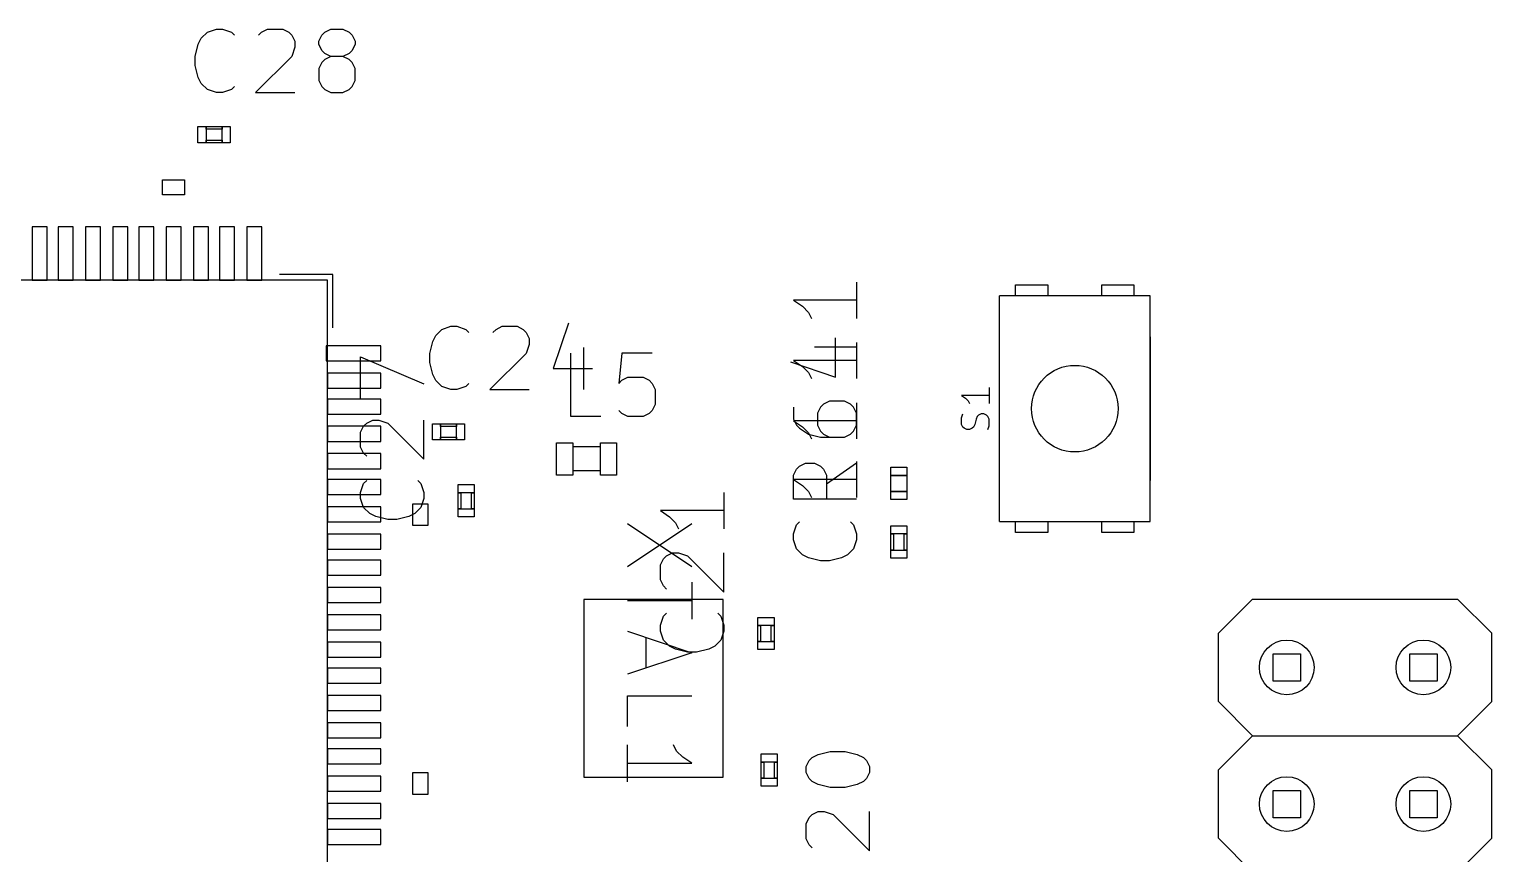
# Model space of a CAD drawing. Header units: millimetres. Extents: x -1 to 260, y -56 to 300.
# Drawn here: x 78.98 to 106.16, y 101.68 to 117 of the extents above; entities that cross this region are included whole.
import ezdxf

# ---------------------------------------------------------------- set-up
doc = ezdxf.new("R2010")
doc.units = ezdxf.units.MM
for name, color, linetype, true_color in [('Edge.Cuts', 254, 'CONTINUOUS', 0xd0d2cd), ('F.Fab', 9, 'CONTINUOUS', 0xafafaf), ('F.Silkscreen', 41, 'CONTINUOUS', 0xf2eda1)]:
    doc.layers.add(name, color=color, linetype=linetype, true_color=true_color)

msp = doc.modelspace()

# ---------------------------------------------------------------- linework, layer by layer
at = {"layer": 'Edge.Cuts'}
for centre in [(102.35, 105.14), (104.89, 105.14), (102.35, 102.6), (104.89, 102.6)]:
    msp.add_circle(centre, 0.508, dxfattribs=at)
at = {"layer": 'F.Fab', "linetype": 'CONTINUOUS'}
for p, q in [((82.1135, 114.892812), (82.1135, 115.192812)), ((82.1135, 115.192812), (82.2635, 115.192812)), ((82.2635, 115.192812), (82.2635, 114.892812)), ((82.2635, 115.142812), (82.2635, 115.192812)), ((82.2635, 115.192812), (82.5635, 115.192812)), ((82.5635, 115.142812), (82.2635, 115.142812)), ((82.5635, 115.192812), (82.5635, 115.142812)), ((82.5635, 114.892812), (82.5635, 115.192812)), ((82.5635, 115.192812), (82.7135, 115.192812)), ((82.7135, 115.192812), (82.7135, 114.892812)), ((82.2635, 114.892812), (82.1135, 114.892812)), ((82.2635, 114.892812), (82.2635, 114.942812)), ((82.2635, 114.942812), (82.5635, 114.942812)), ((82.5635, 114.892812), (82.2635, 114.892812)), ((82.5635, 114.942812), (82.5635, 114.892812)), ((82.7135, 114.892812), (82.5635, 114.892812)), ((79.0328, 113.3298), (79.0328, 112.3392)), ((79.3122, 113.3298), (79.0328, 113.3298)), ((79.3122, 112.3392), (79.3122, 113.3298)), ((79.5154, 113.3298), (79.5154, 112.3392)), ((79.7948, 113.3298), (79.5154, 113.3298)), ((79.7948, 112.3392), (79.7948, 113.3298)), ((80.0234, 113.3298), (80.0234, 112.3392)), ((80.3028, 113.3298), (80.0234, 113.3298)), ((80.3028, 112.3392), (80.3028, 113.3298)), ((80.5314, 113.3298), (80.5314, 112.3392)), ((80.8108, 113.3298), (80.5314, 113.3298)), ((80.8108, 112.3392), (80.8108, 113.3298)), ((81.014, 113.3298), (81.014, 112.3392)), ((81.2934, 113.3298), (81.014, 113.3298)), ((81.2934, 112.3392), (81.2934, 113.3298)), ((81.522, 113.3298), (81.522, 112.3392)), ((81.8014, 113.3298), (81.522, 113.3298)), ((81.8014, 112.3392), (81.8014, 113.3298)), ((82.03, 113.3298), (82.03, 112.3392)), ((82.3094, 113.3298), (82.03, 113.3298)), ((82.3094, 112.3392), (82.3094, 113.3298)), ((82.5126, 113.3298), (82.5126, 112.3392)), ((82.792, 113.3298), (82.5126, 113.3298)), ((82.792, 112.3392), (82.792, 113.3298)), ((83.0206, 113.3298), (83.0206, 112.3392)), ((83.3, 113.3298), (83.0206, 113.3298)), ((83.3, 112.3392), (83.3, 113.3298)), ((84.5192, 112.3392), (64.3008, 112.3392)), ((79.0328, 112.3392), (79.3122, 112.3392)), ((79.5154, 112.3392), (79.7948, 112.3392)), ((80.0234, 112.3392), (80.3028, 112.3392)), ((80.5314, 112.3392), (80.8108, 112.3392)), ((81.014, 112.3392), (81.2934, 112.3392)), ((81.522, 112.3392), (81.8014, 112.3392)), ((82.03, 112.3392), (82.3094, 112.3392)), ((82.5126, 112.3392), (82.792, 112.3392)), ((83.0206, 112.3392), (83.3, 112.3392)), ((84.5192, 92.1208), (84.5192, 112.3392)), ((97.01, 107.85), (97.01, 112.05)), ((99.81, 112.05), (97.01, 112.05)), ((97.31, 112.05), (97.31, 112.25)), ((97.31, 112.25), (97.91, 112.25)), ((97.91, 112.05), (97.31, 112.05)), ((97.91, 112.25), (97.91, 112.05)), ((98.91, 112.05), (98.91, 112.25)), ((98.91, 112.25), (99.51, 112.25)), ((99.51, 112.05), (98.91, 112.05)), ((99.51, 112.25), (99.51, 112.05)), ((99.81, 107.85), (99.81, 112.05)), ((84.4938, 111.12), (84.4938, 110.8406)), ((85.5098, 111.12), (84.4938, 111.12)), ((85.5098, 110.8406), (85.5098, 111.12)), ((84.4938, 110.8406), (85.5098, 110.8406)), ((84.5192, 110.612), (84.5192, 110.3326)), ((85.5098, 110.612), (84.5192, 110.612)), ((85.5098, 110.3326), (85.5098, 110.612)), ((84.5192, 110.3326), (85.5098, 110.3326)), ((84.5192, 110.1294), (84.5192, 109.85)), ((85.5098, 110.1294), (84.5192, 110.1294)), ((85.5098, 109.85), (85.5098, 110.1294)), ((84.5192, 109.85), (85.5098, 109.85)), ((84.5192, 109.6214), (84.5192, 109.342)), ((85.5098, 109.6214), (84.5192, 109.6214)), ((85.5098, 109.342), (85.5098, 109.6214)), ((86.47, 109.37), (86.47, 109.67)), ((86.47, 109.67), (86.62, 109.67)), ((86.62, 109.67), (86.62, 109.37)), ((86.62, 109.62), (86.62, 109.67)), ((86.62, 109.67), (86.92, 109.67)), ((86.92, 109.62), (86.62, 109.62)), ((86.92, 109.67), (86.92, 109.62)), ((86.92, 109.37), (86.92, 109.67)), ((86.92, 109.67), (87.07, 109.67)), ((87.07, 109.67), (87.07, 109.37)), ((84.5192, 109.342), (85.5098, 109.342)), ((86.62, 109.37), (86.47, 109.37)), ((86.62, 109.37), (86.62, 109.42)), ((86.62, 109.42), (86.92, 109.42)), ((86.92, 109.37), (86.62, 109.37)), ((86.92, 109.42), (86.92, 109.37)), ((87.07, 109.37), (86.92, 109.37)), ((88.7804, 108.715543), (88.7804, 109.315443)), ((88.7804, 109.315443), (89.0804, 109.315443)), ((89.0804, 109.315443), (89.0804, 108.715543)), ((89.5932, 108.715543), (89.5932, 109.315443)), ((89.5932, 109.315443), (89.8932, 109.315443)), ((89.8932, 109.315443), (89.8932, 108.715543)), ((84.5192, 109.1134), (84.5192, 108.834)), ((85.5098, 109.1134), (84.5192, 109.1134)), ((85.5098, 108.834), (85.5098, 109.1134)), ((89.0894, 109.244343), (89.5794, 109.244343)), ((84.5192, 108.834), (85.5098, 108.834)), ((89.5794, 108.796343), (89.0894, 108.796343)), ((94.99, 108.71), (94.99, 108.86)), ((94.99, 108.86), (95.29, 108.86)), ((95.29, 108.86), (95.29, 108.71)), ((84.5192, 108.6308), (84.5192, 108.3514)), ((85.5098, 108.6308), (84.5192, 108.6308)), ((85.5098, 108.3514), (85.5098, 108.6308)), ((86.947712, 108.38744), (86.947712, 108.53744)), ((86.947712, 108.53744), (87.247712, 108.53744)), ((87.247712, 108.53744), (87.247712, 108.38744)), ((89.0804, 108.715543), (88.7804, 108.715543)), ((89.8932, 108.715543), (89.5932, 108.715543)), ((95.29, 108.71), (94.99, 108.71)), ((84.5192, 108.3514), (85.5098, 108.3514)), ((86.947712, 108.08744), (86.947712, 108.38744)), ((86.947712, 108.38744), (86.997712, 108.38744)), ((87.247712, 108.38744), (86.947712, 108.38744)), ((86.997712, 108.38744), (86.997712, 108.08744)), ((87.197712, 108.08744), (87.197712, 108.38744)), ((87.197712, 108.38744), (87.247712, 108.38744)), ((87.247712, 108.38744), (87.247712, 108.08744)), ((94.99, 108.26), (94.99, 108.41)), ((94.99, 108.41), (95.29, 108.41)), ((95.29, 108.26), (94.99, 108.26)), ((95.29, 108.41), (95.29, 108.26)), ((84.5192, 108.1228), (84.5192, 107.8434)), ((85.5098, 108.1228), (84.5192, 108.1228)), ((85.5098, 107.8434), (85.5098, 108.1228)), ((86.997712, 108.08744), (86.947712, 108.08744)), ((86.947712, 107.93744), (86.947712, 108.08744)), ((86.947712, 108.08744), (87.247712, 108.08744)), ((87.247712, 107.93744), (86.947712, 107.93744)), ((87.247712, 108.08744), (87.197712, 108.08744)), ((87.247712, 108.08744), (87.247712, 107.93744)), ((84.5192, 107.8434), (85.5098, 107.8434)), ((91.293754, 107.808281), (90.095382, 107.009366)), ((91.293754, 107.009366), (90.095382, 107.808281)), ((94.99, 107.62), (94.99, 107.77)), ((94.99, 107.77), (95.29, 107.77)), ((95.29, 107.77), (95.29, 107.62)), ((97.01, 107.85), (99.81, 107.85)), ((97.31, 107.65), (97.31, 107.85)), ((97.31, 107.85), (97.91, 107.85)), ((97.91, 107.65), (97.31, 107.65)), ((97.91, 107.85), (97.91, 107.65)), ((98.91, 107.65), (98.91, 107.85)), ((98.91, 107.85), (99.51, 107.85)), ((99.51, 107.65), (98.91, 107.65)), ((99.51, 107.85), (99.51, 107.65)), ((84.5192, 107.6148), (84.5192, 107.3354)), ((85.5098, 107.6148), (84.5192, 107.6148)), ((85.5098, 107.3354), (85.5098, 107.6148)), ((94.99, 107.32), (94.99, 107.62)), ((94.99, 107.62), (95.04, 107.62)), ((95.29, 107.62), (94.99, 107.62)), ((95.04, 107.62), (95.04, 107.32)), ((95.24, 107.32), (95.24, 107.62)), ((95.24, 107.62), (95.29, 107.62)), ((95.29, 107.62), (95.29, 107.32)), ((84.5192, 107.3354), (85.5098, 107.3354)), ((84.5192, 107.1322), (84.5192, 106.8528)), ((85.5098, 107.1322), (84.5192, 107.1322)), ((85.5098, 106.8528), (85.5098, 107.1322)), ((95.04, 107.32), (94.99, 107.32)), ((94.99, 107.17), (94.99, 107.32)), ((94.99, 107.32), (95.29, 107.32)), ((95.29, 107.17), (94.99, 107.17)), ((95.29, 107.32), (95.24, 107.32)), ((95.29, 107.32), (95.29, 107.17)), ((84.5192, 106.8528), (85.5098, 106.8528)), ((84.5192, 106.6242), (84.5192, 106.3448)), ((85.5098, 106.6242), (84.5192, 106.6242)), ((85.5098, 106.3448), (85.5098, 106.6242)), ((91.293754, 106.724039), (91.293754, 106.039255)), ((84.5192, 106.3448), (85.5098, 106.3448)), ((89.2846, 106.401), (89.2846, 103.099)), ((91.8754, 106.401), (89.2846, 106.401)), ((90.095382, 106.381647), (91.293754, 106.381647)), ((91.8754, 103.099), (91.8754, 106.401)), ((84.5192, 106.1162), (84.5192, 105.8368)), ((85.5098, 106.1162), (84.5192, 106.1162)), ((85.5098, 105.8368), (85.5098, 106.1162)), ((92.52, 105.92), (92.52, 106.07)), ((92.52, 106.07), (92.82, 106.07)), ((92.82, 106.07), (92.82, 105.92)), ((84.5192, 105.8368), (85.5098, 105.8368)), ((90.095382, 105.810994), (91.293754, 105.411537)), ((92.52, 105.62), (92.52, 105.92)), ((92.52, 105.92), (92.57, 105.92)), ((92.82, 105.92), (92.52, 105.92)), ((92.57, 105.92), (92.57, 105.62)), ((92.77, 105.62), (92.77, 105.92)), ((92.77, 105.92), (92.82, 105.92)), ((92.82, 105.92), (92.82, 105.62)), ((84.5192, 105.6082), (84.5192, 105.3288)), ((85.5098, 105.6082), (84.5192, 105.6082)), ((85.5098, 105.3288), (85.5098, 105.6082)), ((90.437774, 105.696863), (90.437774, 105.12621)), ((92.57, 105.62), (92.52, 105.62)), ((92.52, 105.47), (92.52, 105.62)), ((92.52, 105.62), (92.82, 105.62)), ((92.82, 105.47), (92.52, 105.47)), ((92.82, 105.62), (92.77, 105.62)), ((92.82, 105.62), (92.82, 105.47)), ((84.5192, 105.3288), (85.5098, 105.3288)), ((91.293754, 105.411537), (90.095382, 105.012079)), ((102.096, 104.886), (102.096, 105.394)), ((102.096, 105.394), (102.604, 105.394)), ((102.604, 105.394), (102.604, 104.886)), ((104.636, 104.886), (104.636, 105.394)), ((104.636, 105.394), (105.144, 105.394)), ((105.144, 105.394), (105.144, 104.886)), ((84.5192, 105.1256), (84.5192, 104.8462)), ((85.5098, 105.1256), (84.5192, 105.1256)), ((85.5098, 104.8462), (85.5098, 105.1256)), ((84.5192, 104.8462), (85.5098, 104.8462)), ((102.604, 104.886), (102.096, 104.886)), ((105.144, 104.886), (104.636, 104.886)), ((84.5192, 104.6176), (84.5192, 104.3382)), ((85.5098, 104.6176), (84.5192, 104.6176)), ((85.5098, 104.3382), (85.5098, 104.6176)), ((90.095382, 104.041969), (90.095382, 104.612622)), ((90.095382, 104.612622), (91.293754, 104.612622)), ((84.5192, 104.3382), (85.5098, 104.3382)), ((84.5192, 104.1096), (84.5192, 103.8302)), ((85.5098, 104.1096), (84.5192, 104.1096)), ((85.5098, 103.8302), (85.5098, 104.1096)), ((84.5192, 103.8302), (85.5098, 103.8302)), ((84.5192, 103.627), (84.5192, 103.3476)), ((85.5098, 103.627), (84.5192, 103.627)), ((85.5098, 103.3476), (85.5098, 103.627)), ((90.095382, 103.014792), (90.095382, 103.699576)), ((91.008428, 103.585446), (90.951362, 103.699576)), ((91.122558, 103.471315), (91.008428, 103.585446)), ((84.5192, 103.3476), (85.5098, 103.3476)), ((90.095382, 103.357184), (91.293754, 103.357184)), ((91.293754, 103.357184), (91.122558, 103.471315)), ((92.58, 103.38), (92.58, 103.53)), ((92.58, 103.53), (92.88, 103.53)), ((92.88, 103.38), (92.58, 103.38)), ((92.58, 103.08), (92.58, 103.38)), ((92.58, 103.38), (92.63, 103.38)), ((92.63, 103.38), (92.63, 103.08)), ((92.83, 103.08), (92.83, 103.38)), ((92.83, 103.38), (92.88, 103.38)), ((92.88, 103.53), (92.88, 103.38)), ((92.88, 103.38), (92.88, 103.08)), ((84.5192, 103.119), (84.5192, 102.8396)), ((85.5098, 103.119), (84.5192, 103.119)), ((85.5098, 102.8396), (85.5098, 103.119)), ((89.2846, 103.099), (91.8754, 103.099)), ((92.63, 103.08), (92.58, 103.08)), ((92.58, 102.93), (92.58, 103.08)), ((92.58, 103.08), (92.88, 103.08)), ((92.88, 103.08), (92.83, 103.08)), ((92.88, 103.08), (92.88, 102.93)), ((84.5192, 102.8396), (85.5098, 102.8396)), ((92.88, 102.93), (92.58, 102.93)), ((102.096, 102.346), (102.096, 102.854)), ((102.096, 102.854), (102.604, 102.854)), ((102.604, 102.854), (102.604, 102.346)), ((104.636, 102.346), (104.636, 102.854)), ((104.636, 102.854), (105.144, 102.854)), ((105.144, 102.854), (105.144, 102.346)), ((84.5192, 102.611), (84.5192, 102.3316)), ((85.5098, 102.611), (84.5192, 102.611)), ((85.5098, 102.3316), (85.5098, 102.611)), ((84.5192, 102.3316), (85.5098, 102.3316)), ((102.604, 102.346), (102.096, 102.346)), ((105.144, 102.346), (104.636, 102.346)), ((84.5192, 102.1284), (84.5192, 101.849)), ((85.5098, 102.1284), (84.5192, 102.1284)), ((85.5098, 101.849), (85.5098, 102.1284)), ((84.5192, 101.849), (85.5098, 101.849))]:
    msp.add_line(p, q, dxfattribs=at)
at = {"layer": 'F.Fab'}
for centre in [(102.35, 105.14), (104.89, 105.14), (102.35, 102.6), (104.89, 102.6)]:
    msp.add_circle(centre, 0.508, dxfattribs=at)
at = {"layer": 'F.Silkscreen', "linetype": 'CONTINUOUS'}
for p, q in [((82.176144, 116.835109), (82.288195, 116.947159)), ((82.288195, 116.947159), (82.45627, 117.003184)), ((82.45627, 117.003184), (82.56832, 117.003184)), ((82.56832, 117.003184), (82.736396, 116.947159)), ((82.736396, 116.947159), (82.792421, 116.891134)), ((83.240622, 116.891134), (83.296647, 116.947159)), ((83.296647, 116.947159), (83.408698, 117.003184)), ((83.408698, 117.003184), (83.688823, 117.003184)), ((83.688823, 117.003184), (83.800874, 116.947159)), ((83.800874, 116.947159), (83.856899, 116.891134)), ((83.856899, 116.891134), (83.912924, 116.779084)), ((84.361125, 116.779084), (84.41715, 116.891134)), ((84.41715, 116.891134), (84.473175, 116.947159)), ((84.473175, 116.947159), (84.585226, 117.003184)), ((84.585226, 117.003184), (84.809326, 117.003184)), ((84.809326, 117.003184), (84.921377, 116.947159)), ((84.921377, 116.947159), (84.977402, 116.891134)), ((84.977402, 116.891134), (85.033427, 116.779084)), ((82.064094, 116.498958), (82.120119, 116.723059)), ((82.120119, 116.723059), (82.176144, 116.835109)), ((83.912924, 116.667034), (83.856899, 116.498958)), ((83.912924, 116.779084), (83.912924, 116.667034)), ((84.361125, 116.723059), (84.361125, 116.779084)), ((84.41715, 116.611008), (84.361125, 116.723059)), ((84.473175, 116.554983), (84.41715, 116.611008)), ((84.977402, 116.611008), (84.921377, 116.554983)), ((85.033427, 116.723059), (84.977402, 116.611008)), ((85.033427, 116.779084), (85.033427, 116.723059)), ((82.064094, 116.330883), (82.064094, 116.498958)), ((83.856899, 116.498958), (83.184597, 115.826656)), ((84.41715, 116.386908), (84.361125, 116.274858)), ((84.473175, 116.442933), (84.41715, 116.386908)), ((84.585226, 116.498958), (84.473175, 116.554983)), ((84.585226, 116.498958), (84.473175, 116.442933)), ((84.809326, 116.498958), (84.585226, 116.498958)), ((84.921377, 116.554983), (84.809326, 116.498958)), ((84.921377, 116.442933), (84.809326, 116.498958)), ((84.977402, 116.386908), (84.921377, 116.442933)), ((85.033427, 116.274858), (84.977402, 116.386908)), ((82.120119, 116.106782), (82.064094, 116.330883)), ((82.176144, 115.994732), (82.120119, 116.106782)), ((84.361125, 116.274858), (84.361125, 116.050757)), ((85.033427, 116.050757), (85.033427, 116.274858)), ((82.288195, 115.882682), (82.176144, 115.994732)), ((82.45627, 115.826656), (82.288195, 115.882682)), ((82.56832, 115.826656), (82.45627, 115.826656)), ((82.736396, 115.882682), (82.56832, 115.826656)), ((82.792421, 115.938707), (82.736396, 115.882682)), ((83.184597, 115.826656), (83.912924, 115.826656)), ((84.361125, 116.050757), (84.41715, 115.938707)), ((84.41715, 115.938707), (84.473175, 115.882682)), ((84.473175, 115.882682), (84.585226, 115.826656)), ((84.585226, 115.826656), (84.809326, 115.826656)), ((84.809326, 115.826656), (84.921377, 115.882682)), ((84.921377, 115.882682), (84.977402, 115.938707)), ((84.977402, 115.938707), (85.033427, 116.050757)), ((81.4568, 113.9267), (81.4568, 114.2061)), ((81.4568, 114.2061), (81.8632, 114.2061)), ((81.8632, 114.2061), (81.8632, 113.9267)), ((81.8632, 113.9267), (81.4568, 113.9267)), ((84.6208, 112.4408), (83.6302, 112.4408)), ((84.6208, 111.4502), (84.6208, 112.4408)), ((94.356155, 112.30043), (94.356155, 111.628128)), ((98.54, 112.05), (98.28, 112.05)), ((94.356155, 111.964279), (93.179627, 111.964279)), ((93.179627, 111.964279), (93.347702, 111.852229)), ((93.347702, 111.852229), (93.459752, 111.740178)), ((93.459752, 111.740178), (93.515778, 111.628128)), ((86.644695, 111.424347), (86.81277, 111.480372)), ((86.81277, 111.480372), (86.92482, 111.480372)), ((86.92482, 111.480372), (87.092896, 111.424347)), ((87.653147, 111.424347), (87.765198, 111.480372)), ((87.765198, 111.480372), (88.045323, 111.480372)), ((88.045323, 111.480372), (88.157374, 111.424347)), ((88.997751, 111.536398), (88.717625, 110.69602)), ((86.420594, 110.976146), (86.476619, 111.200247)), ((86.476619, 111.200247), (86.532644, 111.312297)), ((86.532644, 111.312297), (86.644695, 111.424347)), ((87.092896, 111.424347), (87.148921, 111.368322)), ((87.597122, 111.368322), (87.653147, 111.424347)), ((88.157374, 111.424347), (88.213399, 111.368322)), ((88.213399, 111.368322), (88.269424, 111.256272)), ((88.269424, 111.256272), (88.269424, 111.144222)), ((93.963979, 110.538128), (93.963979, 111.266455)), ((94.356155, 111.179927), (94.356155, 110.507625)), ((97.01, 108.612), (97.01, 111.288)), ((99.81, 111.288), (99.81, 108.612)), ((85.137339, 110.12904), (85.137339, 110.913392)), ((85.137339, 110.913392), (86.313867, 110.409166)), ((86.420594, 110.808071), (86.420594, 110.976146)), ((88.213399, 110.976146), (87.541097, 110.303844)), ((88.269424, 111.144222), (88.213399, 110.976146)), ((89.041019, 109.804187), (89.041019, 110.980715)), ((89.277877, 111.088196), (89.277877, 110.303844)), ((89.993446, 110.980715), (89.937421, 110.420464)), ((90.553698, 110.980715), (89.993446, 110.980715)), ((93.571803, 111.09838), (94.356155, 111.09838)), ((86.476619, 110.58397), (86.420594, 110.808071)), ((88.717625, 110.69602), (89.445952, 110.69602)), ((93.123602, 110.818254), (93.963979, 110.538128)), ((94.356155, 110.843776), (93.179627, 110.843776)), ((93.179627, 110.843776), (93.347702, 110.731726)), ((93.347702, 110.731726), (93.459752, 110.619675)), ((86.532644, 110.47192), (86.476619, 110.58397)), ((86.644695, 110.35987), (86.532644, 110.47192)), ((86.81277, 110.303844), (86.644695, 110.35987)), ((87.092896, 110.35987), (86.92482, 110.303844)), ((87.148921, 110.415895), (87.092896, 110.35987)), ((89.937421, 110.420464), (89.993446, 110.476489)), ((89.993446, 110.476489), (90.105497, 110.532514)), ((90.105497, 110.532514), (90.385622, 110.532514)), ((90.385622, 110.532514), (90.497673, 110.476489)), ((90.497673, 110.476489), (90.553698, 110.420464)), ((90.553698, 110.420464), (90.609723, 110.308414)), ((93.459752, 110.619675), (93.515778, 110.507625)), ((86.92482, 110.303844), (86.81277, 110.303844)), ((87.541097, 110.303844), (88.269424, 110.303844)), ((90.609723, 110.308414), (90.609723, 110.028288)), ((93.851928, 110.089927), (93.739878, 110.033902)), ((94.132054, 110.089927), (93.851928, 110.089927)), ((94.244104, 110.033902), (94.132054, 110.089927)), ((96.818262, 110.19384), (96.306198, 110.19384)), ((96.306198, 110.19384), (96.37935, 110.145072)), ((96.37935, 110.145072), (96.428118, 110.096304)), ((96.428118, 110.096304), (96.452502, 110.047536)), ((96.818262, 110.340144), (96.818262, 110.047536)), ((89.993446, 109.860213), (89.937421, 109.916238)), ((90.105497, 109.804187), (89.993446, 109.860213)), ((90.497673, 109.860213), (90.385622, 109.804187)), ((90.553698, 109.916238), (90.497673, 109.860213)), ((90.609723, 110.028288), (90.553698, 109.916238)), ((93.179627, 109.977877), (93.179627, 109.753776)), ((93.683853, 109.977877), (93.627828, 109.865826)), ((93.627828, 109.865826), (93.627828, 109.641726)), ((93.739878, 110.033902), (93.683853, 109.977877)), ((94.30013, 109.977877), (94.244104, 110.033902)), ((94.356155, 109.865826), (94.30013, 109.977877)), ((94.356155, 110.059424), (94.356155, 109.387122)), ((94.356155, 109.641726), (94.356155, 109.865826)), ((96.306198, 109.779312), (96.330582, 109.852464)), ((96.62319, 109.82808), (96.598806, 109.803696)), ((96.671958, 109.852464), (96.62319, 109.82808)), ((96.720726, 109.852464), (96.671958, 109.852464)), ((96.769494, 109.82808), (96.720726, 109.852464)), ((96.793878, 109.803696), (96.769494, 109.82808)), ((85.137339, 109.512763), (85.193364, 109.624814)), ((85.193364, 109.624814), (85.249389, 109.680839)), ((85.249389, 109.680839), (85.361439, 109.736864)), ((85.361439, 109.736864), (85.47349, 109.736864)), ((85.47349, 109.736864), (85.641565, 109.680839)), ((85.641565, 109.680839), (86.313867, 109.008537)), ((86.313867, 109.008537), (86.313867, 109.736864)), ((89.601271, 109.804187), (89.041019, 109.804187)), ((90.385622, 109.804187), (90.105497, 109.804187)), ((93.179627, 109.753776), (93.235652, 109.641726)), ((94.356155, 109.723273), (93.179627, 109.723273)), ((93.179627, 109.723273), (93.347702, 109.611223)), ((93.235652, 109.641726), (93.291677, 109.585701)), ((93.291677, 109.585701), (93.459752, 109.47365)), ((93.347702, 109.611223), (93.459752, 109.499172)), ((93.627828, 109.641726), (93.683853, 109.529675)), ((94.30013, 109.529675), (94.356155, 109.641726)), ((96.306198, 109.657392), (96.306198, 109.779312)), ((96.330582, 109.608624), (96.306198, 109.657392)), ((96.354966, 109.58424), (96.330582, 109.608624)), ((96.403734, 109.559856), (96.354966, 109.58424)), ((96.452502, 109.559856), (96.403734, 109.559856)), ((96.50127, 109.58424), (96.452502, 109.559856)), ((96.525654, 109.608624), (96.50127, 109.58424)), ((96.550038, 109.657392), (96.525654, 109.608624)), ((96.574422, 109.754928), (96.550038, 109.657392)), ((96.598806, 109.803696), (96.574422, 109.754928)), ((96.818262, 109.754928), (96.793878, 109.803696)), ((96.793878, 109.559856), (96.818262, 109.633008)), ((96.818262, 109.633008), (96.818262, 109.754928)), ((85.137339, 109.232638), (85.137339, 109.512763)), ((93.459752, 109.499172), (93.515778, 109.387122)), ((93.459752, 109.47365), (93.683853, 109.417625)), ((93.683853, 109.529675), (93.739878, 109.47365)), ((93.683853, 109.417625), (94.132054, 109.417625)), ((93.739878, 109.47365), (93.851928, 109.417625)), ((94.132054, 109.417625), (94.244104, 109.47365)), ((94.244104, 109.47365), (94.30013, 109.529675)), ((85.193364, 109.120587), (85.137339, 109.232638)), ((85.249389, 109.064562), (85.193364, 109.120587)), ((93.179627, 108.71482), (93.235652, 108.826871)), ((93.235652, 108.826871), (93.291677, 108.882896)), ((93.291677, 108.882896), (93.403727, 108.938921)), ((93.403727, 108.938921), (93.571803, 108.938921)), ((93.571803, 108.938921), (93.683853, 108.882896)), ((93.683853, 108.882896), (93.739878, 108.826871)), ((93.739878, 108.826871), (93.795903, 108.71482)), ((94.356155, 108.938921), (93.795903, 108.546745)), ((94.356155, 108.969424), (94.356155, 108.297122)), ((85.137339, 108.39226), (85.193364, 108.560336)), ((85.193364, 108.560336), (85.249389, 108.616361)), ((86.201816, 108.616361), (86.257842, 108.560336)), ((86.257842, 108.560336), (86.313867, 108.39226)), ((93.179627, 108.266619), (93.179627, 108.71482)), ((94.356155, 108.633273), (93.179627, 108.633273)), ((93.179627, 108.633273), (93.347702, 108.521223)), ((93.347702, 108.521223), (93.459752, 108.409172)), ((93.795903, 108.71482), (93.795903, 108.266619)), ((94.99, 108.41), (94.99, 108.71)), ((94.99, 108.71), (95.29, 108.71)), ((95.29, 108.71), (95.29, 108.41)), ((85.137339, 108.28021), (85.137339, 108.39226)), ((85.193364, 108.112135), (85.137339, 108.28021)), ((86.313867, 108.28021), (86.257842, 108.112135)), ((86.313867, 108.39226), (86.313867, 108.28021)), ((91.886155, 108.389927), (91.886155, 107.717625)), ((94.356155, 108.266619), (93.179627, 108.266619)), ((93.459752, 108.409172), (93.515778, 108.297122)), ((95.29, 108.41), (94.99, 108.41)), ((85.305414, 108.000084), (85.193364, 108.112135)), ((85.417464, 107.944059), (85.305414, 108.000084)), ((85.641565, 107.888034), (85.417464, 107.944059)), ((86.033741, 107.944059), (85.80964, 107.888034)), ((86.145791, 108.000084), (86.033741, 107.944059)), ((86.1067, 107.7768), (86.1067, 108.1832)), ((86.1067, 108.1832), (86.3861, 108.1832)), ((86.257842, 108.112135), (86.145791, 108.000084)), ((86.3861, 108.1832), (86.3861, 107.7768)), ((91.886155, 108.053776), (90.709627, 108.053776)), ((90.709627, 108.053776), (90.877702, 107.941726)), ((90.877702, 107.941726), (90.989752, 107.829675)), ((85.80964, 107.888034), (85.641565, 107.888034)), ((86.3861, 107.7768), (86.1067, 107.7768)), ((90.989752, 107.829675), (91.045778, 107.717625)), ((93.179627, 107.62482), (93.235652, 107.792896)), ((93.235652, 107.792896), (93.291677, 107.848921)), ((94.244104, 107.848921), (94.30013, 107.792896)), ((94.30013, 107.792896), (94.356155, 107.62482)), ((98.28, 107.85), (98.54, 107.85)), ((93.179627, 107.51277), (93.179627, 107.62482)), ((93.235652, 107.344695), (93.179627, 107.51277)), ((94.356155, 107.51277), (94.30013, 107.344695)), ((94.356155, 107.62482), (94.356155, 107.51277)), ((90.709627, 107.045323), (90.765652, 107.157374)), ((90.765652, 107.157374), (90.821677, 107.213399)), ((90.821677, 107.213399), (90.933727, 107.269424)), ((90.933727, 107.269424), (91.045778, 107.269424)), ((91.045778, 107.269424), (91.213853, 107.213399)), ((91.213853, 107.213399), (91.886155, 106.541097)), ((91.886155, 106.541097), (91.886155, 107.269424)), ((93.347702, 107.232644), (93.235652, 107.344695)), ((93.459752, 107.176619), (93.347702, 107.232644)), ((93.683853, 107.120594), (93.459752, 107.176619)), ((93.851928, 107.120594), (93.683853, 107.120594)), ((94.076029, 107.176619), (93.851928, 107.120594)), ((94.188079, 107.232644), (94.076029, 107.176619)), ((94.30013, 107.344695), (94.188079, 107.232644)), ((90.709627, 106.765198), (90.709627, 107.045323)), ((90.765652, 106.653147), (90.709627, 106.765198)), ((90.821677, 106.597122), (90.765652, 106.653147)), ((101.08, 105.775), (101.715, 106.41)), ((101.715, 106.41), (105.525, 106.41)), ((106.16, 105.775), (105.525, 106.41)), ((90.709627, 105.92482), (90.765652, 106.092896)), ((90.765652, 106.092896), (90.821677, 106.148921)), ((91.774104, 106.148921), (91.83013, 106.092896)), ((91.83013, 106.092896), (91.886155, 105.92482)), ((90.709627, 105.81277), (90.709627, 105.92482)), ((90.765652, 105.644695), (90.709627, 105.81277)), ((91.886155, 105.81277), (91.83013, 105.644695)), ((91.886155, 105.92482), (91.886155, 105.81277)), ((101.08, 104.505), (101.08, 105.775)), ((106.16, 104.505), (106.16, 105.775)), ((90.877702, 105.532644), (90.765652, 105.644695)), ((90.989752, 105.476619), (90.877702, 105.532644)), ((91.213853, 105.420594), (90.989752, 105.476619)), ((91.606029, 105.476619), (91.381928, 105.420594)), ((91.718079, 105.532644), (91.606029, 105.476619)), ((91.83013, 105.644695), (91.718079, 105.532644)), ((91.381928, 105.420594), (91.213853, 105.420594)), ((101.715, 103.87), (101.08, 104.505)), ((105.525, 103.87), (106.16, 104.505)), ((101.08, 103.235), (101.715, 103.87)), ((101.715, 103.87), (105.525, 103.87)), ((106.16, 103.235), (105.525, 103.87)), ((93.640264, 103.52338), (93.864365, 103.579405)), ((93.864365, 103.579405), (94.144491, 103.579405)), ((94.144491, 103.579405), (94.368591, 103.52338)), ((93.416164, 103.299279), (93.472189, 103.411329)), ((93.416164, 103.187229), (93.416164, 103.299279)), ((93.472189, 103.411329), (93.528214, 103.467355)), ((93.528214, 103.467355), (93.640264, 103.52338)), ((94.368591, 103.52338), (94.480641, 103.467355)), ((94.480641, 103.467355), (94.536667, 103.411329)), ((94.536667, 103.411329), (94.592692, 103.299279)), ((94.592692, 103.299279), (94.592692, 103.187229)), ((86.1067, 102.7768), (86.1067, 103.1832)), ((86.1067, 103.1832), (86.3861, 103.1832)), ((86.3861, 103.1832), (86.3861, 102.7768)), ((93.472189, 103.075179), (93.416164, 103.187229)), ((93.528214, 103.019153), (93.472189, 103.075179)), ((94.536667, 103.075179), (94.480641, 103.019153)), ((94.592692, 103.187229), (94.536667, 103.075179)), ((101.08, 101.965), (101.08, 103.235)), ((106.16, 101.965), (106.16, 103.235)), ((86.3861, 102.7768), (86.1067, 102.7768)), ((93.640264, 102.963128), (93.528214, 103.019153)), ((93.864365, 102.907103), (93.640264, 102.963128)), ((94.144491, 102.907103), (93.864365, 102.907103)), ((94.368591, 102.963128), (94.144491, 102.907103)), ((94.480641, 103.019153), (94.368591, 102.963128)), ((93.416164, 102.234801), (93.472189, 102.346852)), ((93.416164, 101.954676), (93.416164, 102.234801)), ((93.472189, 102.346852), (93.528214, 102.402877)), ((93.528214, 102.402877), (93.640264, 102.458902)), ((93.640264, 102.458902), (93.752315, 102.458902)), ((93.752315, 102.458902), (93.92039, 102.402877)), ((93.92039, 102.402877), (94.592692, 101.730575)), ((94.592692, 101.730575), (94.592692, 102.458902)), ((93.472189, 101.842625), (93.416164, 101.954676)), ((101.715, 101.33), (101.08, 101.965)), ((105.525, 101.33), (106.16, 101.965)), ((93.528214, 101.7866), (93.472189, 101.842625))]:
    msp.add_line(p, q, dxfattribs=at)
at = {"layer": 'F.Silkscreen'}
for centre, radius in [((98.41, 109.95), 0.805), ((102.35, 105.14), 0.508), ((104.89, 105.14), 0.508), ((102.35, 102.6), 0.508), ((104.89, 102.6), 0.508)]:
    msp.add_circle(centre, radius, dxfattribs=at)

doc.saveas('drawing.dxf')
